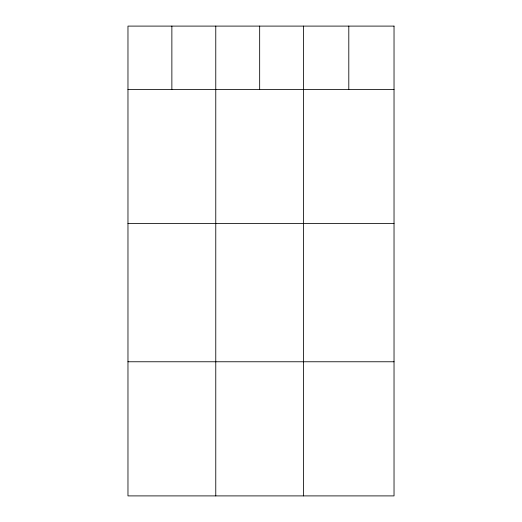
<?xml version="1.0" encoding="UTF-8"?>
<svg xmlns="http://www.w3.org/2000/svg" width="522" height="522" viewBox="0 0 522 522"><rect width="100%" height="100%" fill="white"/><g stroke="black" fill="none" stroke-linecap="round" stroke-linejoin="round"><path stroke-width="0.78" d="M127.968 89.438L394.032 89.438M127.968 223.573L394.032 223.573M127.968 361.766L394.032 361.766M348.8 26.1L348.8 89.438M303.569 26.1L303.569 495.9M259.669 26.1L259.669 89.438M215.769 26.1L215.769 495.9M171.868 26.1L171.868 89.438M394.032 26.1L127.968 26.1L127.968 495.9L394.032 495.9L394.032 26.1"/></g></svg>
